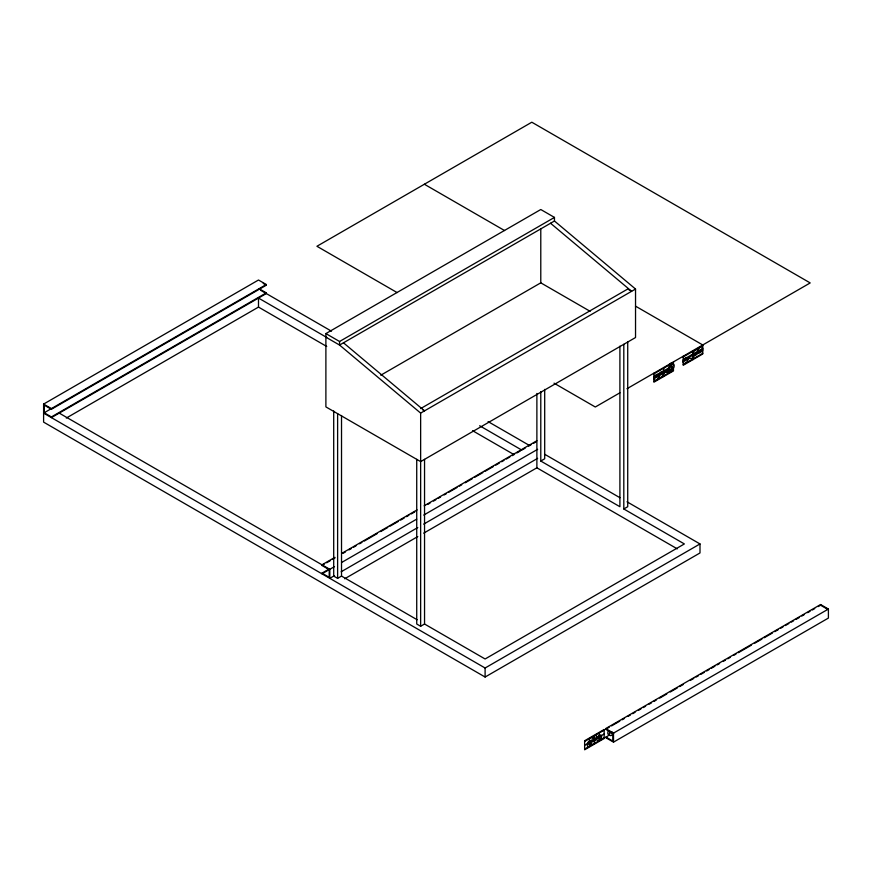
<?xml version="1.0" encoding="UTF-8"?>
<svg xmlns="http://www.w3.org/2000/svg" width="872" height="872" viewBox="0 0 872 872"><rect width="100%" height="100%" fill="white"/><g stroke="black" fill="none" stroke-linecap="round" stroke-linejoin="round"><path stroke-width="1.31" d="M627.001 501.792L699.998 543.943L699.998 552.957L485.105 677.032L43.6 422.124L43.6 404.085L258.494 280.01L266.309 284.523L266.309 285.199L51.415 409.273L44.189 405.099L44.189 412.761L51.415 416.936L266.309 292.872L266.309 293.548L51.415 417.612L51.415 416.936M44.189 412.761L266.309 284.523M66.305 418.048L258.494 307.086L326.728 346.478M325.888 333.584L540.782 209.52L554.461 217.411L554.461 220.998L635.535 289.035L635.535 337.529L420.642 461.604L325.888 406.897L325.888 333.584L339.568 341.486L554.461 217.411M554.461 220.998L339.568 345.061L325.888 337.17M380.77 375.211L540.782 282.833L590.126 311.315M420.642 408.587L627.72 289.035L631.622 291.292L550.548 223.254M416.729 459.348L416.729 624.014L420.642 626.27L420.642 413.099L635.535 289.035M334.903 557.35L321.986 564.805L321.986 565.481L329.213 569.656L329.213 577.329L321.986 573.155L321.986 573.831M341.944 553.284L417.099 509.891M424.141 505.825L536.88 440.742M619.927 392.792L595.303 407.006L554.025 383.168M626.957 388.727L810.197 282.931L531.811 122.211L316.928 246.275L397.131 292.589M321.986 565.481L324.33 564.13M326.684 562.767L330.205 560.74M332.548 559.377L334.903 558.026M343.121 553.273L345.465 551.922M348.996 549.883L351.34 548.532M353.683 547.18L356.038 545.817M359.558 543.79L361.913 542.428M364.256 541.076L377.173 533.62M380.693 531.582L387.746 527.516M390.089 526.165L398.308 521.412M400.662 520.061L404.183 518.023M406.526 516.671L408.881 515.308M411.224 513.957L414.756 511.918M427.672 504.463L430.016 503.111M433.537 501.073L435.891 499.721M438.235 498.359L440.589 497.007M444.11 494.969L446.453 493.617M448.808 492.266L457.026 487.513M459.37 486.162L461.724 484.799M465.245 482.772L472.286 478.706M474.641 477.344L482.859 472.602M485.203 471.24L493.432 466.498M495.776 465.147L499.296 463.108M501.651 461.757L503.994 460.394M506.349 459.043L509.869 457.004M512.213 455.653L514.567 454.301M516.911 452.939L520.431 450.911M522.786 449.549L525.129 448.197M528.661 446.159L531.004 444.807M533.348 443.445L535.702 442.093M653.913 373.848L673.446 362.567M683.212 356.921L702.756 345.65M653.913 376.551L669.107 367.777M683.212 359.635L702.756 348.353M653.913 377.674L669.107 368.911M683.212 360.757L702.756 349.476M653.913 378.808L670.197 369.412M683.212 361.891L689.73 358.13M692.989 356.245L702.756 350.609M321.986 573.155L329.027 569.078M653.913 381.511L673.446 370.229M683.212 364.594L702.756 353.313M323.098 573.187L328.679 569.961M59.231 413.11L329.801 569.318L334.499 566.604M341.541 562.538L416.696 519.145M423.738 515.08L537.643 449.32M334.499 575.629L329.801 578.343L329.801 569.318M341.148 571.781L417.786 527.538M423.683 524.137L537.643 458.345M333.704 410.963L333.704 576.087L337.617 578.343L341.519 576.087L417.143 619.752M540.782 391.637L540.782 461.037L544.695 458.781L544.695 389.381M344.691 578.768L417.786 536.563M423.683 533.163L536.88 467.806L677.293 548.87M420.642 626.27L424.544 624.014L485.105 658.981L684.367 543.943L623.807 508.976L623.807 344.298M623.807 508.976L627.72 506.719L627.72 341.595M43.6 413.11L485.105 668.007L699.998 543.943M605.691 736.949L612.918 741.124L612.918 733.45L605.691 729.275L605.691 728.6L820.585 604.536L828.4 609.048L828.4 618.074L613.507 742.137L605.691 737.625L609.212 734.911M584.632 741.44L604.165 730.158M605.691 729.275L609.212 727.248M611.566 725.886L619.785 721.144M622.128 719.792L624.483 718.43M628.004 716.403L630.358 715.04M632.701 713.688L635.045 712.326M638.577 710.298L640.92 708.936M643.274 707.584L645.618 706.233M649.139 704.194L651.493 702.843M653.837 701.48L656.191 700.129M659.712 698.091L666.753 694.025M670.274 691.997L677.326 687.921M679.669 686.569L683.19 684.531M690.243 680.465L693.763 678.438M696.118 677.075L698.461 675.724M700.805 674.361L704.336 672.334M706.68 670.971L709.034 669.62M711.378 668.268L714.898 666.23M717.253 664.878L719.596 663.516M723.117 661.488L725.471 660.126M727.815 658.774L730.169 657.412M733.69 655.384L736.033 654.022M738.388 652.67L751.304 645.215M754.825 643.176L761.877 639.111M764.221 637.759L772.439 633.007M774.794 631.655L778.314 629.617M780.658 628.265L783.012 626.903M785.356 625.551L788.877 623.524M791.231 622.161L793.575 620.809M795.929 619.447L799.45 617.42M801.793 616.057L804.148 614.706M807.668 612.667L810.023 611.316M812.366 609.964L814.71 608.602M818.241 606.574L820.585 605.212L827.811 609.386M584.632 745.277L604.165 733.995M584.632 749.113L604.165 737.832M605.691 728.6L613.507 733.112L828.4 609.048M424.37 184.243L504.583 230.557M635.514 306.148L702.756 344.974L702.756 353.988L683.212 365.27L683.212 356.245M263.213 283.411L266.309 285.199M259.082 288.697L266.309 292.872M260.728 290.332L331.491 331.186M488.08 421.59L529.282 445.374M544.586 454.214L619.938 497.716M326.728 337.453L258.494 298.06L258.494 307.086M479.655 425.743L522.001 450.203M540.782 461.037L619.905 506.719L619.905 346.13M472.591 430.692L513.772 454.465M422.593 409.72L424.544 410.843L343.47 342.805M43.6 404.085L51.415 408.597L51.415 409.273M420.642 413.099L339.568 345.061L339.568 341.486M820.585 604.536L820.585 605.212M692.989 350.609L692.989 359.635M673.446 361.891L673.446 365.27M673.446 367.526L673.446 370.916L653.913 382.187L653.913 373.162M663.679 367.526L663.679 376.551M613.507 733.112L613.507 742.137M599.282 732.981L599.282 740.655A3.314 1.918 -60 0 1 597.091 738.246L597.353 737.516A3.314 1.918 -60 0 1 601.211 735.292L601.473 735.717A3.314 1.918 -60 0 1 599.282 740.655M594.399 735.804A3.314 1.918 -60 0 0 592.208 740.731L592.47 741.156A3.314 1.918 -60 0 0 596.328 738.933L596.59 738.203A3.314 1.918 -60 0 0 594.399 735.804L594.399 743.467M589.516 738.617L589.516 746.29A3.314 1.918 -60 0 1 587.325 743.892L587.586 743.162A3.314 1.918 -60 0 1 591.445 740.928L591.707 741.364A3.314 1.918 -60 0 1 589.516 746.29M540.782 228.606L540.782 282.833M536.88 393.457L536.88 467.806M485.105 668.007L485.105 677.032M424.544 459.348L424.544 624.014M341.519 415.497L341.519 576.087M337.617 413.666L337.617 578.343M669.02 369.238A3.314 1.918 -60 0 1 668.552 369.041M669.238 364.42A3.314 1.918 -60 0 1 669.816 363.853M670.426 363.45A3.314 1.918 -60 0 1 671.582 363.221M671.08 365.782A1.101 0.643 -60 0 1 670.971 366.284M671.124 369.325A3.314 1.918 -60 0 1 668.78 368.071A3.314 1.918 -60 0 1 670.939 364.027A3.314 1.918 -60 0 1 673.446 364.943M672.214 368.387A3.314 1.918 -60 0 1 671.68 368.921M668.562 369.216A3.292 1.897 0 0 1 667.941 372.191A3.292 1.897 0 0 1 663.091 371.123M692.128 354.969A3.292 1.897 0 0 1 692.76 357.945A3.292 1.897 0 0 1 687.616 357.575M609.386 734.693A3.314 1.918 -60 0 1 608.547 730.583M613.637 732.949A3.314 1.918 -60 0 1 610.149 735.532A3.314 1.918 -60 0 1 610.117 731.488M612.46 732.142A1.101 0.643 -60 0 1 611.283 733.603A1.101 0.643 -60 0 1 611.283 732.044M604.165 729.483L584.632 740.764L584.632 749.789L604.165 738.508L604.165 729.483M672.345 369.499A3.314 1.918 -60 0 0 673.609 364.322A3.314 1.918 -60 0 0 669.631 367.57A3.314 1.918 -60 0 0 672.345 369.499M672.061 367.886A1.101 0.643 -60 0 0 672.41 366.175A1.101 0.643 -60 0 0 671.102 367.33A1.101 0.643 -60 0 0 672.061 367.886M661.488 377.129A3.314 1.918 -60 0 0 663.232 371.886A3.314 1.918 -60 0 0 659.178 374.6A3.314 1.918 -60 0 0 661.488 377.129M656.66 379.92A3.314 1.918 -60 0 0 658.404 374.677A3.314 1.918 -60 0 0 654.349 377.391A3.314 1.918 -60 0 0 656.66 379.92M695.551 355.209A3.314 1.918 -60 0 0 697.295 349.966A3.314 1.918 -60 0 0 693.251 352.68A3.314 1.918 -60 0 0 695.551 355.209M700.38 352.419A3.314 1.918 -60 0 0 702.124 347.176A3.314 1.918 -60 0 0 698.08 349.89A3.314 1.918 -60 0 0 700.38 352.419M685.73 363.134A3.314 1.918 -60 0 0 687.474 357.891A3.314 1.918 -60 0 0 683.43 360.605A3.314 1.918 -60 0 0 685.73 363.134M594.464 739.369A1.101 0.643 -60 0 0 595.042 737.625A1.101 0.643 -60 0 0 593.69 738.529A1.101 0.643 -60 0 0 594.464 739.369M589.581 744.448A1.101 0.643 -60 0 0 590.159 742.704A1.101 0.643 -60 0 0 588.807 743.609A1.101 0.643 -60 0 0 589.581 744.448M599.347 738.802A1.101 0.643 -60 0 0 599.925 737.058A1.101 0.643 -60 0 0 598.573 737.963A1.101 0.643 -60 0 0 599.347 738.802"/></g></svg>
